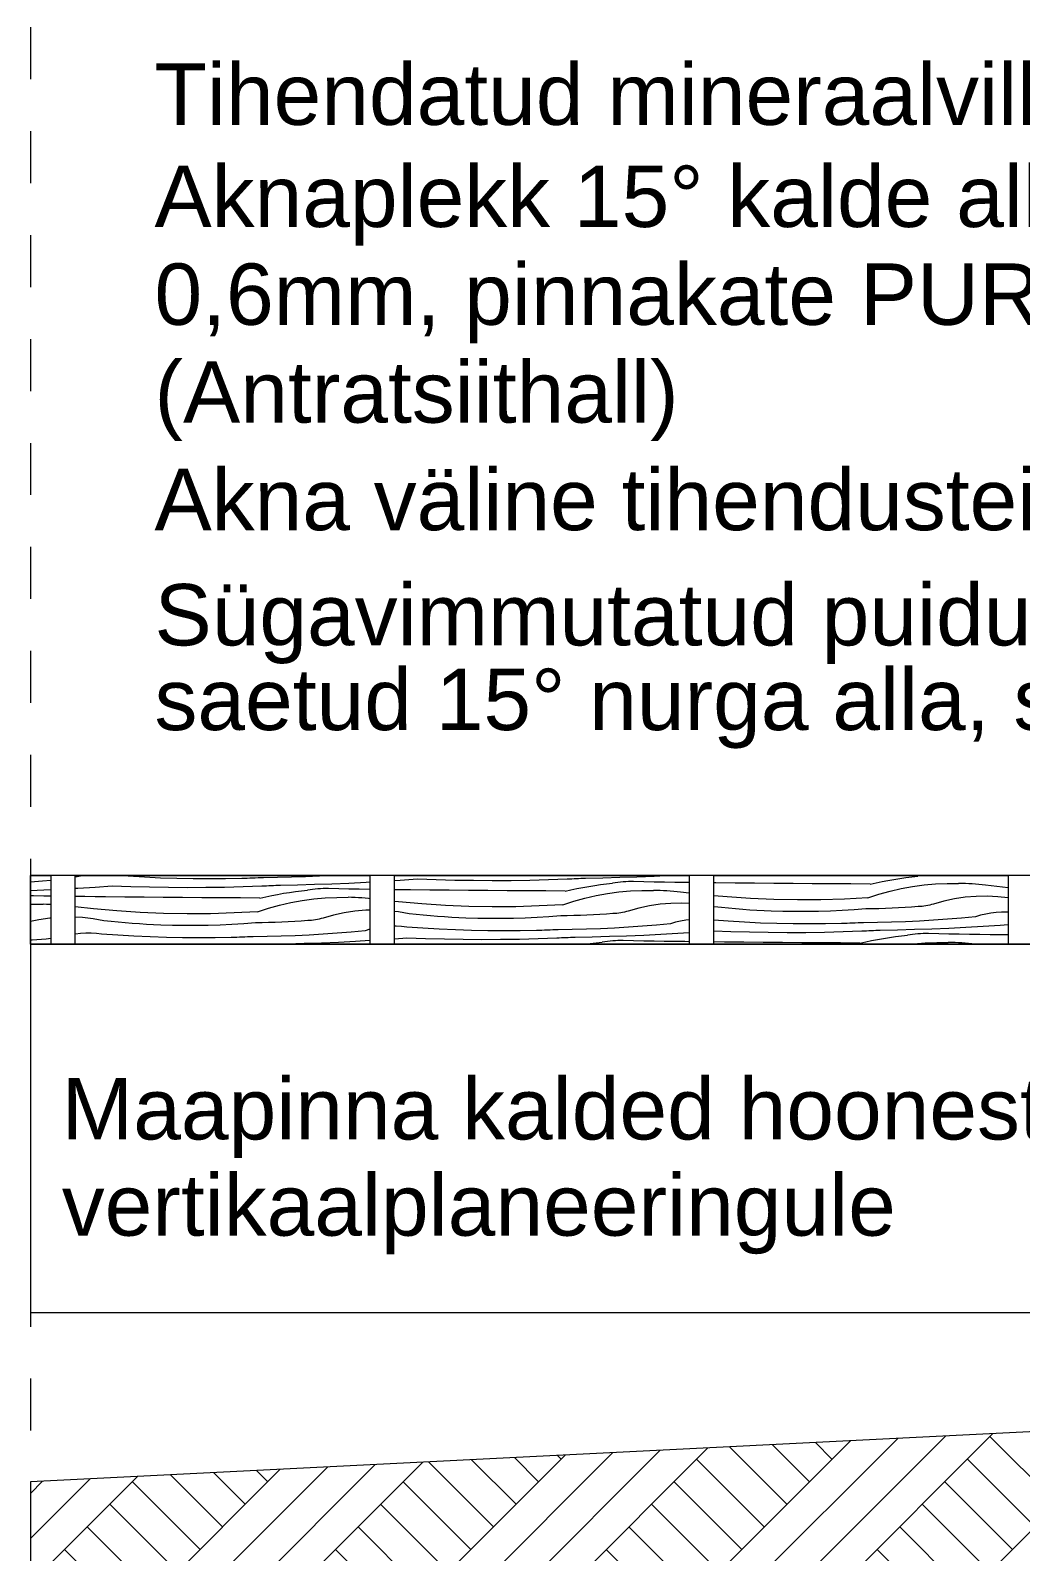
# Model space of a CAD drawing. Header units: millimetres. Extents: x 1016 to 3347, y -920 to 918.
# Drawn here: x 1016 to 1419, y -295 to 324 of the extents above; entities that cross this region are included whole.
import ezdxf

# ---------------------------------------------------------------- set-up
doc = ezdxf.new("R2010")
doc.units = ezdxf.units.MM
doc.header["$MEASUREMENT"] = 0
doc.linetypes.add('Dashed', pattern=[42.333333, 21.166667, -21.166667])
doc.linetypes.add('Wipeout_Contour', pattern=[1000, 0, -1000])
for name, color, linetype, lineweight in [('0_Pen_No__1', 7, 'Continuous', 13), ('Annotation - Label_Pen_No__2', 8, 'Continuous', 15), ('Structural - Bearing_Pen_No__1', 7, 'Continuous', 13)]:
    doc.layers.add(name, color=color, linetype=linetype, lineweight=lineweight)
doc.layers.add('0_Pen_No__102', color=7, linetype='Continuous', lineweight=13, true_color=0xcccccc)
doc.layers.add('Structural - Bearing_Pen_No__102', color=7, linetype='Continuous', lineweight=13, true_color=0xcccccc)
doc.styles.add('GENERATED_STYLE_1', font='')
doc.styles.get('GENERATED_STYLE_1').set_extended_font_data('Arial')
doc.dimstyles.new('GENERATED_STYLE__2', dxfattribs={"dimtxt": 0.18, "dimasz": 18.24, "dimexe": 0.18, "dimexo": 0.0625, "dimgap": 0, "dimtad": 0, "dimtih": 1, "dimtoh": 1, "dimdec": 4, "dimzin": 0, "dimdsep": 46, "dimcen": 0.09, "dimadec": 0, "dimazin": 0, "dimtfac": 1, "dimtdec": 4, "dimtmove": 0, "dimatfit": 3, "dimldrblk": 'ARROWHEAD_3', "dimfxl": 0, "dimtolj": 1, "dimtzin": 0, "dimarcsym": 0})

# ---------------------------------------------------------------- blocks, each defined once
blk = doc.blocks.new('ARROWHEAD_3')
at = {"color": 0, "linetype": 'Continuous', "lineweight": 0}
blk.add_line((0, 0), (-1, 0), dxfattribs=at)
at = {"color": 0, "linetype": 'Continuous', "lineweight": 0, "flags": 128}
blk.add_lwpolyline([(-1, 0.2679), (0, 0), (-1, -0.2679)], dxfattribs=at)
blk = doc.blocks.new('*X8')
at = {"layer": 'Structural - Bearing_Pen_No__102', "color": 254, "linetype": 'Continuous', "lineweight": 13, "true_color": 0xcccccc}
for p, q in [((1294.77, -22.72), (1293.93, -22.71)), ((1302.64, -22.79), (1294.77, -22.72)), ((1310.5, -22.86), (1302.64, -22.79)), ((1318.37, -22.92), (1310.5, -22.86)), ((1326.24, -22.99), (1318.37, -22.92)), ((1334.11, -23.05), (1326.24, -22.99)), ((1341.98, -23.1), (1334.11, -23.05)), ((1349.85, -23.16), (1341.98, -23.1)), ((1357.72, -23.21), (1349.85, -23.16)), ((1357.72, -23.21), (1360.11, -22.66)), ((1360.11, -22.66), (1362.51, -22.16)), ((1362.51, -22.16), (1364.92, -21.7)), ((1364.92, -21.7), (1367.34, -21.27)), ((1367.34, -21.27), (1369.76, -20.89)), ((1369.76, -20.89), (1372.19, -20.54)), ((1370.34, -25.03), (1374.96, -24.2)), ((1372.19, -20.54), (1374.63, -20.24)), ((1374.63, -20.24), (1377.07, -19.97)), ((1374.96, -24.2), (1379.63, -23.56)), ((1378.13, -19.81), (1377.07, -19.97)), ((1379.2, -19.67), (1378.13, -19.81)), ((1379.63, -23.56), (1384.31, -23.14)), ((1384.31, -23.14), (1389.01, -22.92)), ((1389.01, -22.92), (1393.71, -22.91)), ((1395.09, -22.94), (1393.71, -22.91)), ((1396.46, -23), (1395.09, -22.94)), ((1397.83, -23.07), (1396.46, -23)), ((1399.2, -23.16), (1397.83, -23.07)), ((1400.57, -23.27), (1399.2, -23.16)), ((1401.94, -23.39), (1400.57, -23.27)), ((1403.31, -23.54), (1401.94, -23.39)), ((1406.53, -19.73), (1402.35, -19.67)), ((1404.67, -23.7), (1403.31, -23.54)), ((1413.93, -24.73), (1404.67, -23.7)), ((1410.71, -19.79), (1406.53, -19.73)), ((1413.93, -19.82), (1410.71, -19.79)), ((1299.4, -28.45), (1293.93, -27.96)), ((1308.95, -29.06), (1299.4, -28.45)), ((1318.5, -29.45), (1308.95, -29.06)), ((1328.06, -29.62), (1318.5, -29.45)), ((1337.63, -29.56), (1328.06, -29.62)), ((1347.19, -29.28), (1337.63, -29.56)), ((1356.74, -28.77), (1347.19, -29.28)), ((1356.74, -28.77), (1361.21, -27.32)), ((1361.21, -27.32), (1365.75, -26.08)), ((1365.75, -26.08), (1370.34, -25.03)), ((1387.7, -30.12), (1383.43, -31.33)), ((1392.03, -29.19), (1387.7, -30.12)), ((1396.42, -28.55), (1392.03, -29.19)), ((1400.85, -28.19), (1396.42, -28.55)), ((1405.28, -28.12), (1400.85, -28.19)), ((1409.71, -28.34), (1405.28, -28.12)), ((1413.93, -28.83), (1409.71, -28.34)), ((1294.18, -32.49), (1293.93, -32.44)), ((1297.07, -32.79), (1294.18, -32.49)), ((1299.95, -33.07), (1297.07, -32.79)), ((1302.85, -33.32), (1299.95, -33.07)), ((1305.74, -33.55), (1302.85, -33.32)), ((1308.63, -33.75), (1305.74, -33.55)), ((1311.53, -33.93), (1308.63, -33.75)), ((1314.43, -34.08), (1311.53, -33.93)), ((1317.33, -34.2), (1314.43, -34.08)), ((1322.15, -34.34), (1317.33, -34.2)), ((1326.98, -34.42), (1322.15, -34.34)), ((1331.81, -34.42), (1326.98, -34.42)), ((1336.64, -34.35), (1331.81, -34.42)), ((1341.47, -34.2), (1336.64, -34.35)), ((1346.29, -33.99), (1341.47, -34.2)), ((1351.12, -33.7), (1346.29, -33.99)), ((1355.93, -33.33), (1351.12, -33.7)), ((1358.59, -33.28), (1355.93, -33.33)), ((1361.26, -33.21), (1358.59, -33.28)), ((1363.92, -33.12), (1361.26, -33.21)), ((1366.58, -33.01), (1363.92, -33.12)), ((1369.24, -32.88), (1366.58, -33.01)), ((1371.9, -32.73), (1369.24, -32.88)), ((1374.56, -32.56), (1371.9, -32.73)), ((1377.22, -32.38), (1374.56, -32.56)), ((1378.01, -32.34), (1377.22, -32.38)), ((1378.8, -32.28), (1378.01, -32.34)), ((1379.58, -32.19), (1378.8, -32.28)), ((1380.36, -32.07), (1379.58, -32.19)), ((1381.14, -31.93), (1380.36, -32.07)), ((1381.91, -31.75), (1381.14, -31.93)), ((1382.67, -31.55), (1381.91, -31.75)), ((1383.43, -31.33), (1382.67, -31.55)), ((1394.9, -37.04), (1389.2, -37.52)), ((1400.59, -36.5), (1394.9, -37.04)), ((1402.65, -35.89), (1400.59, -36.5)), ((1404.73, -35.4), (1402.65, -35.89)), ((1406.85, -35.03), (1404.73, -35.4)), ((1408.98, -34.78), (1406.85, -35.03)), ((1411.12, -34.65), (1408.98, -34.78)), ((1413.26, -34.65), (1411.12, -34.65)), ((1413.93, -34.68), (1413.26, -34.65)), ((1299.83, -38.33), (1293.93, -37.89)), ((1300.93, -42.63), (1293.93, -42.37)), ((1306.42, -38.74), (1299.83, -38.33)), ((1308.56, -42.84), (1300.93, -42.63)), ((1313.03, -39.05), (1306.42, -38.74)), ((1316.19, -42.97), (1308.56, -42.84)), ((1319.63, -39.27), (1313.03, -39.05)), ((1323.82, -43.01), (1316.19, -42.97)), ((1326.24, -39.41), (1319.63, -39.27)), ((1331.45, -42.98), (1323.82, -43.01)), ((1332.85, -39.45), (1326.24, -39.41)), ((1339.08, -42.86), (1331.45, -42.98)), ((1339.46, -39.4), (1332.85, -39.45)), ((1346.71, -42.67), (1339.08, -42.86)), ((1346.06, -39.27), (1339.46, -39.4)), ((1347.17, -39.23), (1346.06, -39.27)), ((1354.33, -42.39), (1346.71, -42.67)), ((1348.28, -39.2), (1347.17, -39.23)), ((1349.39, -39.16), (1348.28, -39.2)), ((1350.5, -39.12), (1349.39, -39.16)), ((1351.61, -39.08), (1350.5, -39.12)), ((1352.72, -39.04), (1351.61, -39.08)), ((1353.83, -38.99), (1352.72, -39.04)), ((1354.94, -38.94), (1353.83, -38.99)), ((1355.27, -42.35), (1354.33, -42.39)), ((1360.66, -38.87), (1354.94, -38.94)), ((1356.2, -42.31), (1355.27, -42.35)), ((1357.14, -42.27), (1356.2, -42.31)), ((1358.07, -42.23), (1357.14, -42.27)), ((1359.01, -42.18), (1358.07, -42.23)), ((1359.94, -42.14), (1359.01, -42.18)), ((1360.88, -42.09), (1359.94, -42.14)), ((1366.37, -38.74), (1360.66, -38.87)), ((1361.81, -42.04), (1360.88, -42.09)), ((1368.79, -41.93), (1361.81, -42.04)), ((1372.09, -38.53), (1366.37, -38.74)), ((1375.77, -41.75), (1368.79, -41.93)), ((1377.79, -38.26), (1372.09, -38.53)), ((1382.75, -41.52), (1375.77, -41.75)), ((1383.5, -37.92), (1377.79, -38.26)), ((1380.33, -43.36), (1379.25, -43.37)), ((1381.41, -43.37), (1380.33, -43.36)), ((1389.73, -41.23), (1382.75, -41.52)), ((1389.2, -37.52), (1383.5, -37.92)), ((1396.7, -40.88), (1389.73, -41.23)), ((1403.67, -40.48), (1396.7, -40.88)), ((1410.64, -40.02), (1403.67, -40.48)), ((1413.93, -39.77), (1410.64, -40.02)), ((1298.4, -46.8), (1293.93, -46.76)), ((1306.27, -46.87), (1298.4, -46.8)), ((1314.14, -46.94), (1306.27, -46.87)), ((1322.01, -47), (1314.14, -46.94)), ((1329.88, -47.06), (1322.01, -47)), ((1337.74, -47.12), (1329.88, -47.06)), ((1345.61, -47.17), (1337.74, -47.12)), ((1353.48, -47.22), (1345.61, -47.17)), ((1353.48, -47.22), (1355.88, -46.68)), ((1355.88, -46.68), (1358.28, -46.18)), ((1358.28, -46.18), (1360.69, -45.71)), ((1360.69, -45.71), (1363.1, -45.29)), ((1363.1, -45.29), (1365.53, -44.9)), ((1365.53, -44.9), (1367.96, -44.56)), ((1367.96, -44.56), (1370.39, -44.25)), ((1370.39, -44.25), (1372.83, -43.99)), ((1373.9, -43.82), (1372.83, -43.99)), ((1374.96, -43.68), (1373.9, -43.82)), ((1374.72, -47.67), (1375.39, -47.58)), ((1376.03, -43.57), (1374.96, -43.68)), ((1375.39, -47.58), (1380.08, -47.15)), ((1377.11, -43.48), (1376.03, -43.57)), ((1378.18, -43.41), (1377.11, -43.48)), ((1379.25, -43.37), (1378.18, -43.41)), ((1380.08, -47.15), (1384.77, -46.93)), ((1385.58, -43.46), (1381.41, -43.37)), ((1384.77, -46.93), (1389.48, -46.92)), ((1389.76, -43.54), (1385.58, -43.46)), ((1390.85, -46.96), (1389.48, -46.92)), ((1393.94, -43.62), (1389.76, -43.54)), ((1392.23, -47.01), (1390.85, -46.96)), ((1393.6, -47.08), (1392.23, -47.01)), ((1394.97, -47.17), (1393.6, -47.08)), ((1398.12, -43.68), (1393.94, -43.62)), ((1396.34, -47.28), (1394.97, -47.17)), ((1397.71, -47.41), (1396.34, -47.28)), ((1399.07, -47.55), (1397.71, -47.41)), ((1402.3, -43.75), (1398.12, -43.68)), ((1400.08, -47.67), (1399.07, -47.55)), ((1406.48, -43.8), (1402.3, -43.75)), ((1410.66, -43.85), (1406.48, -43.8)), ((1413.93, -43.88), (1410.66, -43.85))]:
    blk.add_line(p, q, dxfattribs=at)
blk = doc.blocks.new('*X9')
at = {"layer": 'Structural - Bearing_Pen_No__102', "color": 254, "linetype": 'Continuous', "lineweight": 13, "true_color": 0xcccccc}
for p, q in [((1033.97, -20.41), (1033.93, -20.42)), ((1036.06, -19.92), (1033.97, -20.41)), ((1041.97, -24.53), (1035, -24.99)), ((1037.48, -19.67), (1036.06, -19.92)), ((1048.93, -24.01), (1041.97, -24.53)), ((1056.56, -24.3), (1048.93, -24.01)), ((1055.46, -20.01), (1050.92, -19.67)), ((1062.05, -20.41), (1055.46, -20.01)), ((1064.19, -24.51), (1056.56, -24.3)), ((1068.66, -20.72), (1062.05, -20.41)), ((1071.82, -24.64), (1064.19, -24.51)), ((1075.26, -20.95), (1068.66, -20.72)), ((1079.45, -24.68), (1071.82, -24.64)), ((1081.87, -21.08), (1075.26, -20.95)), ((1087.08, -24.65), (1079.45, -24.68)), ((1088.48, -21.12), (1081.87, -21.08)), ((1094.71, -24.53), (1087.08, -24.65)), ((1095.09, -21.07), (1088.48, -21.12)), ((1102.34, -24.34), (1094.71, -24.53)), ((1101.7, -20.94), (1095.09, -21.07)), ((1102.81, -20.91), (1101.7, -20.94)), ((1109.96, -24.06), (1102.34, -24.34)), ((1103.92, -20.87), (1102.81, -20.91)), ((1105.02, -20.83), (1103.92, -20.87)), ((1106.13, -20.79), (1105.02, -20.83)), ((1107.24, -20.75), (1106.13, -20.79)), ((1108.35, -20.71), (1107.24, -20.75)), ((1109.46, -20.66), (1108.35, -20.71)), ((1110.57, -20.61), (1109.46, -20.66)), ((1110.9, -24.02), (1109.96, -24.06)), ((1116.29, -20.54), (1110.57, -20.61)), ((1111.83, -23.98), (1110.9, -24.02)), ((1112.77, -23.94), (1111.83, -23.98)), ((1113.7, -23.9), (1112.77, -23.94)), ((1114.64, -23.85), (1113.7, -23.9)), ((1115.57, -23.81), (1114.64, -23.85)), ((1116.51, -23.76), (1115.57, -23.81)), ((1122, -20.41), (1116.29, -20.54)), ((1117.44, -23.71), (1116.51, -23.76)), ((1124.42, -23.6), (1117.44, -23.71)), ((1127.72, -20.2), (1122, -20.41)), ((1131.4, -23.42), (1124.42, -23.6)), ((1133.42, -19.93), (1127.72, -20.2)), ((1138.38, -23.19), (1131.4, -23.42)), ((1137.89, -19.67), (1133.42, -19.93)), ((1145.36, -22.9), (1138.38, -23.19)), ((1152.33, -22.56), (1145.36, -22.9)), ((1153.93, -22.46), (1152.33, -22.56)), ((1035, -24.99), (1033.93, -25.06)), ((1037.8, -28.31), (1033.93, -28.26)), ((1041.98, -28.36), (1037.8, -28.31)), ((1046.16, -28.4), (1041.98, -28.36)), ((1054.03, -28.48), (1046.16, -28.4)), ((1061.9, -28.54), (1054.03, -28.48)), ((1069.77, -28.61), (1061.9, -28.54)), ((1077.64, -28.67), (1069.77, -28.61)), ((1085.51, -28.73), (1077.64, -28.67)), ((1093.38, -28.79), (1085.51, -28.73)), ((1101.24, -28.84), (1093.38, -28.79)), ((1109.11, -28.89), (1101.24, -28.84)), ((1109.11, -28.89), (1111.51, -28.35)), ((1111.51, -28.35), (1113.91, -27.85)), ((1113.91, -27.85), (1116.32, -27.38)), ((1116.32, -27.38), (1118.74, -26.96)), ((1117.15, -31.76), (1121.73, -30.72)), ((1118.74, -26.96), (1121.16, -26.57)), ((1121.16, -26.57), (1123.59, -26.23)), ((1121.73, -30.72), (1126.36, -29.88)), ((1123.59, -26.23), (1126.02, -25.92)), ((1126.02, -25.92), (1128.46, -25.66)), ((1126.36, -29.88), (1131.02, -29.25)), ((1129.53, -25.49), (1128.46, -25.66)), ((1130.59, -25.35), (1129.53, -25.49)), ((1131.66, -25.24), (1130.59, -25.35)), ((1131.02, -29.25), (1135.71, -28.82)), ((1132.74, -25.15), (1131.66, -25.24)), ((1133.81, -25.08), (1132.74, -25.15)), ((1134.88, -25.04), (1133.81, -25.08)), ((1135.96, -25.03), (1134.88, -25.04)), ((1135.71, -28.82), (1140.4, -28.6)), ((1137.04, -25.04), (1135.96, -25.03)), ((1141.21, -25.13), (1137.04, -25.04)), ((1140.4, -28.6), (1145.11, -28.59)), ((1145.39, -25.21), (1141.21, -25.13)), ((1146.48, -28.63), (1145.11, -28.59)), ((1149.57, -25.29), (1145.39, -25.21)), ((1147.86, -28.68), (1146.48, -28.63)), ((1149.23, -28.75), (1147.86, -28.68)), ((1150.6, -28.84), (1149.23, -28.75)), ((1153.75, -25.36), (1149.57, -25.29)), ((1151.97, -28.95), (1150.6, -28.84)), ((1153.34, -29.08), (1151.97, -28.95)), ((1153.93, -29.14), (1153.34, -29.08)), ((1153.93, -25.36), (1153.75, -25.36)), ((1041.27, -33.29), (1033.93, -32.47)), ((1036.8, -36.87), (1033.93, -36.73)), ((1041.21, -37.38), (1036.8, -36.87)), ((1050.8, -34.13), (1041.27, -33.29)), ((1060.34, -34.75), (1050.8, -34.13)), ((1069.9, -35.14), (1060.34, -34.75)), ((1079.46, -35.31), (1069.9, -35.14)), ((1089.02, -35.25), (1079.46, -35.31)), ((1098.58, -34.96), (1089.02, -35.25)), ((1108.13, -34.45), (1098.58, -34.96)), ((1108.13, -34.45), (1112.61, -33.01)), ((1112.61, -33.01), (1117.15, -31.76)), ((1134.82, -37.01), (1134.07, -37.24)), ((1139.09, -35.81), (1134.82, -37.01)), ((1143.43, -34.88), (1139.09, -35.81)), ((1147.82, -34.23), (1143.43, -34.88)), ((1152.24, -33.88), (1147.82, -34.23)), ((1153.93, -33.85), (1152.24, -33.88)), ((1036.07, -43.31), (1033.94, -43.56)), ((1038.21, -43.18), (1036.07, -43.31)), ((1040.36, -43.17), (1038.21, -43.18)), ((1042.5, -43.29), (1040.36, -43.17)), ((1045.58, -38.17), (1041.21, -37.38)), ((1044.63, -43.53), (1042.5, -43.29)), ((1048.46, -38.48), (1045.58, -38.17)), ((1051.35, -38.76), (1048.46, -38.48)), ((1054.24, -39.01), (1051.35, -38.76)), ((1057.13, -39.24), (1054.24, -39.01)), ((1060.03, -39.44), (1057.13, -39.24)), ((1062.93, -39.61), (1060.03, -39.44)), ((1065.82, -39.76), (1062.93, -39.61)), ((1068.72, -39.88), (1065.82, -39.76)), ((1073.55, -40.03), (1068.72, -39.88)), ((1078.38, -40.1), (1073.55, -40.03)), ((1083.21, -40.1), (1078.38, -40.1)), ((1088.04, -40.03), (1083.21, -40.1)), ((1092.87, -39.89), (1088.04, -40.03)), ((1097.69, -39.67), (1092.87, -39.89)), ((1102.51, -39.38), (1097.69, -39.67)), ((1107.33, -39.02), (1102.51, -39.38)), ((1109.99, -38.96), (1107.33, -39.02)), ((1112.65, -38.89), (1109.99, -38.96)), ((1115.32, -38.8), (1112.65, -38.89)), ((1117.98, -38.69), (1115.32, -38.8)), ((1120.64, -38.56), (1117.98, -38.69)), ((1123.3, -38.42), (1120.64, -38.56)), ((1125.96, -38.25), (1123.3, -38.42)), ((1128.62, -38.06), (1125.96, -38.25)), ((1129.4, -38.03), (1128.62, -38.06)), ((1130.19, -37.97), (1129.4, -38.03)), ((1130.98, -37.88), (1130.19, -37.97)), ((1131.76, -37.76), (1130.98, -37.88)), ((1132.53, -37.61), (1131.76, -37.76)), ((1133.3, -37.44), (1132.53, -37.61)), ((1134.07, -37.24), (1133.3, -37.44)), ((1140.6, -43.2), (1134.9, -43.61)), ((1146.29, -42.73), (1140.6, -43.2)), ((1151.98, -42.18), (1146.29, -42.73)), ((1153.93, -41.61), (1151.98, -42.18)), ((1051.22, -44.02), (1044.63, -43.53)), ((1057.82, -44.42), (1051.22, -44.02)), ((1064.42, -44.74), (1057.82, -44.42)), ((1071.03, -44.96), (1064.42, -44.74)), ((1077.63, -45.09), (1071.03, -44.96)), ((1084.24, -45.13), (1077.63, -45.09)), ((1090.85, -45.09), (1084.24, -45.13)), ((1097.46, -44.95), (1090.85, -45.09)), ((1098.57, -44.92), (1097.46, -44.95)), ((1099.68, -44.88), (1098.57, -44.92)), ((1100.79, -44.85), (1099.68, -44.88)), ((1101.9, -44.81), (1100.79, -44.85)), ((1103.01, -44.77), (1101.9, -44.81)), ((1104.12, -44.72), (1103.01, -44.77)), ((1105.23, -44.67), (1104.12, -44.72)), ((1106.34, -44.63), (1105.23, -44.67)), ((1112.05, -44.56), (1106.34, -44.63)), ((1117.77, -44.42), (1112.05, -44.56)), ((1120.19, -47.61), (1116.83, -47.67)), ((1123.48, -44.22), (1117.77, -44.42)), ((1127.17, -47.44), (1120.19, -47.61)), ((1129.19, -43.95), (1123.48, -44.22)), ((1134.15, -47.2), (1127.17, -47.44)), ((1134.9, -43.61), (1129.19, -43.95)), ((1141.12, -46.92), (1134.15, -47.2)), ((1148.1, -46.57), (1141.12, -46.92)), ((1153.93, -46.23), (1148.1, -46.57))]:
    blk.add_line(p, q, dxfattribs=at)
blk = doc.blocks.new('*X10')
at = {"layer": 'Structural - Bearing_Pen_No__102', "color": 254, "linetype": 'Continuous', "lineweight": 13, "true_color": 0xcccccc}
for p, q in [((1166.27, -21.69), (1163.93, -21.84)), ((1173.23, -21.17), (1166.27, -21.69)), ((1180.86, -21.46), (1173.23, -21.17)), ((1188.49, -21.67), (1180.86, -21.46)), ((1196.12, -21.79), (1188.49, -21.67)), ((1203.75, -21.84), (1196.12, -21.79)), ((1211.38, -21.81), (1203.75, -21.84)), ((1219.01, -21.69), (1211.38, -21.81)), ((1226.64, -21.5), (1219.01, -21.69)), ((1234.27, -21.22), (1226.64, -21.5)), ((1235.2, -21.18), (1234.27, -21.22)), ((1236.14, -21.14), (1235.2, -21.18)), ((1237.07, -21.1), (1236.14, -21.14)), ((1238.01, -21.06), (1237.07, -21.1)), ((1238.94, -21.01), (1238.01, -21.06)), ((1238.21, -25), (1240.62, -24.54)), ((1239.87, -20.97), (1238.94, -21.01)), ((1240.81, -20.92), (1239.87, -20.97)), ((1240.62, -24.54), (1243.04, -24.12)), ((1241.74, -20.87), (1240.81, -20.92)), ((1248.73, -20.75), (1241.74, -20.87)), ((1243.04, -24.12), (1245.46, -23.73)), ((1245.46, -23.73), (1247.89, -23.39)), ((1247.89, -23.39), (1250.33, -23.08)), ((1255.71, -20.58), (1248.73, -20.75)), ((1250.33, -23.08), (1252.76, -22.81)), ((1253.83, -22.65), (1252.76, -22.81)), ((1254.9, -22.51), (1253.83, -22.65)), ((1255.97, -22.4), (1254.9, -22.51)), ((1262.68, -20.35), (1255.71, -20.58)), ((1257.04, -22.31), (1255.97, -22.4)), ((1258.11, -22.24), (1257.04, -22.31)), ((1259.19, -22.2), (1258.11, -22.24)), ((1260.26, -22.19), (1259.19, -22.2)), ((1261.34, -22.2), (1260.26, -22.19)), ((1265.52, -22.29), (1261.34, -22.2)), ((1269.66, -20.06), (1262.68, -20.35)), ((1269.7, -22.37), (1265.52, -22.29)), ((1276.63, -19.71), (1269.66, -20.06)), ((1273.87, -22.44), (1269.7, -22.37)), ((1278.05, -22.51), (1273.87, -22.44)), ((1277.43, -19.67), (1276.63, -19.71)), ((1282.23, -22.57), (1278.05, -22.51)), ((1283.93, -22.6), (1282.23, -22.57)), ((1166.29, -25.52), (1163.93, -25.49)), ((1165.57, -30.45), (1163.93, -30.26)), ((1175.1, -31.29), (1165.57, -30.45)), ((1170.46, -25.56), (1166.29, -25.52)), ((1178.33, -25.63), (1170.46, -25.56)), ((1186.2, -25.7), (1178.33, -25.63)), ((1194.07, -25.77), (1186.2, -25.7)), ((1201.94, -25.83), (1194.07, -25.77)), ((1209.81, -25.89), (1201.94, -25.83)), ((1217.68, -25.94), (1209.81, -25.89)), ((1225.55, -26), (1217.68, -25.94)), ((1233.41, -26.05), (1225.55, -26)), ((1232.43, -31.61), (1236.91, -30.17)), ((1233.41, -26.05), (1235.81, -25.51)), ((1235.81, -25.51), (1238.21, -25)), ((1236.91, -30.17), (1241.45, -28.92)), ((1241.45, -28.92), (1246.03, -27.88)), ((1246.03, -27.88), (1250.66, -27.04)), ((1250.66, -27.04), (1255.32, -26.4)), ((1255.32, -26.4), (1260.01, -25.98)), ((1260.01, -25.98), (1264.71, -25.76)), ((1264.71, -25.76), (1269.41, -25.75)), ((1270.78, -25.79), (1269.41, -25.75)), ((1272.16, -25.84), (1270.78, -25.79)), ((1273.53, -25.91), (1272.16, -25.84)), ((1274.9, -26), (1273.53, -25.91)), ((1276.27, -26.11), (1274.9, -26)), ((1277.64, -26.23), (1276.27, -26.11)), ((1280.98, -30.97), (1276.54, -31.04)), ((1279.01, -26.38), (1277.64, -26.23)), ((1280.37, -26.54), (1279.01, -26.38)), ((1283.93, -26.94), (1280.37, -26.54)), ((1283.93, -31.11), (1280.98, -30.97)), ((1165.51, -34.54), (1163.93, -34.35)), ((1169.88, -35.33), (1165.51, -34.54)), ((1172.76, -35.63), (1169.88, -35.33)), ((1175.65, -35.91), (1172.76, -35.63)), ((1184.64, -31.91), (1175.1, -31.29)), ((1178.54, -36.17), (1175.65, -35.91)), ((1181.44, -36.39), (1178.54, -36.17)), ((1184.33, -36.6), (1181.44, -36.39)), ((1187.23, -36.77), (1184.33, -36.6)), ((1194.2, -32.3), (1184.64, -31.91)), ((1190.13, -36.92), (1187.23, -36.77)), ((1193.02, -37.04), (1190.13, -36.92)), ((1197.85, -37.19), (1193.02, -37.04)), ((1203.76, -32.46), (1194.2, -32.3)), ((1213.32, -32.4), (1203.76, -32.46)), ((1217.17, -37.04), (1212.34, -37.19)), ((1222.88, -32.12), (1213.32, -32.4)), ((1221.99, -36.83), (1217.17, -37.04)), ((1226.81, -36.54), (1221.99, -36.83)), ((1232.43, -31.61), (1222.88, -32.12)), ((1231.63, -36.18), (1226.81, -36.54)), ((1234.29, -36.12), (1231.63, -36.18)), ((1236.96, -36.05), (1234.29, -36.12)), ((1239.62, -35.96), (1236.96, -36.05)), ((1242.28, -35.85), (1239.62, -35.96)), ((1244.94, -35.72), (1242.28, -35.85)), ((1247.6, -35.57), (1244.94, -35.72)), ((1250.26, -35.41), (1247.6, -35.57)), ((1252.92, -35.22), (1250.26, -35.41)), ((1253.71, -35.19), (1252.92, -35.22)), ((1254.49, -35.12), (1253.71, -35.19)), ((1255.28, -35.03), (1254.49, -35.12)), ((1256.06, -34.91), (1255.28, -35.03)), ((1256.83, -34.77), (1256.06, -34.91)), ((1257.61, -34.6), (1256.83, -34.77)), ((1258.37, -34.4), (1257.61, -34.6)), ((1259.13, -34.17), (1258.37, -34.4)), ((1263.39, -32.96), (1259.13, -34.17)), ((1267.73, -32.04), (1263.39, -32.96)), ((1272.12, -31.39), (1267.73, -32.04)), ((1276.54, -31.04), (1272.12, -31.39)), ((1164.66, -40.33), (1163.93, -40.33)), ((1166.8, -40.45), (1164.66, -40.33)), ((1168.93, -40.68), (1166.8, -40.45)), ((1175.52, -41.18), (1168.93, -40.68)), ((1182.12, -41.58), (1175.52, -41.18)), ((1188.72, -41.89), (1182.12, -41.58)), ((1195.33, -42.12), (1188.72, -41.89)), ((1201.94, -42.25), (1195.33, -42.12)), ((1202.68, -37.26), (1197.85, -37.19)), ((1208.55, -42.29), (1201.94, -42.25)), ((1207.51, -37.26), (1202.68, -37.26)), ((1212.34, -37.19), (1207.51, -37.26)), ((1215.16, -42.25), (1208.55, -42.29)), ((1221.76, -42.11), (1215.16, -42.25)), ((1222.87, -42.08), (1221.76, -42.11)), ((1223.98, -42.04), (1222.87, -42.08)), ((1225.09, -42.01), (1223.98, -42.04)), ((1226.2, -41.97), (1225.09, -42.01)), ((1227.31, -41.92), (1226.2, -41.97)), ((1228.42, -41.88), (1227.31, -41.92)), ((1229.53, -41.83), (1228.42, -41.88)), ((1230.64, -41.78), (1229.53, -41.83)), ((1236.36, -41.71), (1230.64, -41.78)), ((1242.07, -41.58), (1236.36, -41.71)), ((1247.78, -41.37), (1242.07, -41.58)), ((1253.49, -41.1), (1247.78, -41.37)), ((1259.2, -40.76), (1253.49, -41.1)), ((1264.9, -40.36), (1259.2, -40.76)), ((1270.6, -39.88), (1264.9, -40.36)), ((1276.29, -39.34), (1270.6, -39.88)), ((1279.37, -43.32), (1272.4, -43.73)), ((1278.34, -38.73), (1276.29, -39.34)), ((1280.43, -38.25), (1278.34, -38.73)), ((1283.93, -43.02), (1279.37, -43.32)), ((1282.55, -37.87), (1280.43, -38.25)), ((1283.93, -37.71), (1282.55, -37.87)), ((1169, -45.18), (1163.93, -45.56)), ((1176.62, -45.47), (1169, -45.18)), ((1184.25, -45.68), (1176.62, -45.47)), ((1191.88, -45.81), (1184.25, -45.68)), ((1199.51, -45.85), (1191.88, -45.81)), ((1207.15, -45.82), (1199.51, -45.85)), ((1214.78, -45.71), (1207.15, -45.82)), ((1222.41, -45.51), (1214.78, -45.71)), ((1230.03, -45.23), (1222.41, -45.51)), ((1230.97, -45.19), (1230.03, -45.23)), ((1231.9, -45.15), (1230.97, -45.19)), ((1232.84, -45.11), (1231.9, -45.15)), ((1233.77, -45.07), (1232.84, -45.11)), ((1234.71, -45.03), (1233.77, -45.07)), ((1235.64, -44.98), (1234.71, -45.03)), ((1236.58, -44.93), (1235.64, -44.98)), ((1237.51, -44.89), (1236.58, -44.93)), ((1244.49, -44.77), (1237.51, -44.89)), ((1241.77, -47.67), (1243.66, -47.4)), ((1243.66, -47.4), (1246.09, -47.09)), ((1251.47, -44.59), (1244.49, -44.77)), ((1246.09, -47.09), (1248.53, -46.83)), ((1249.59, -46.66), (1248.53, -46.83)), ((1250.66, -46.52), (1249.59, -46.66)), ((1251.73, -46.41), (1250.66, -46.52)), ((1258.45, -44.36), (1251.47, -44.59)), ((1252.8, -46.32), (1251.73, -46.41)), ((1253.88, -46.25), (1252.8, -46.32)), ((1254.95, -46.22), (1253.88, -46.25)), ((1256.03, -46.2), (1254.95, -46.22)), ((1257.1, -46.21), (1256.03, -46.2)), ((1261.28, -46.3), (1257.1, -46.21)), ((1265.43, -44.07), (1258.45, -44.36)), ((1265.46, -46.38), (1261.28, -46.3)), ((1272.4, -43.73), (1265.43, -44.07)), ((1269.64, -46.46), (1265.46, -46.38)), ((1273.82, -46.53), (1269.64, -46.46)), ((1278, -46.59), (1273.82, -46.53)), ((1282.17, -46.64), (1278, -46.59)), ((1283.93, -46.66), (1282.17, -46.64))]:
    blk.add_line(p, q, dxfattribs=at)
blk = doc.blocks.new('*X11')
at = {"layer": 'Structural - Bearing_Pen_No__102', "color": 254, "linetype": 'Continuous', "lineweight": 13, "true_color": 0xcccccc}
for p, q in [((1020.53, -22.03), (1015.64, -22.38)), ((1023.93, -21.75), (1020.53, -22.03)), ((1021.06, -25.74), (1015.64, -25.97)), ((1016.91, -27.97), (1015.64, -27.95)), ((1021.09, -28.05), (1016.91, -27.97)), ((1023.93, -25.6), (1021.06, -25.74)), ((1023.93, -28.11), (1021.09, -28.05)), ((1015.64, -31.47), (1016.1, -31.44)), ((1016.1, -31.44), (1020.81, -31.43)), ((1023.52, -37.08), (1019.13, -37.72)), ((1022.18, -31.47), (1020.81, -31.43)), ((1023.55, -31.53), (1022.18, -31.47)), ((1023.93, -37.04), (1023.52, -37.08)), ((1023.93, -31.55), (1023.55, -31.53)), ((1019.13, -37.72), (1015.64, -38.47)), ((1016.3, -46.04), (1015.64, -46.09)), ((1021.99, -45.57), (1016.3, -46.04)), ((1023.93, -45.38), (1021.99, -45.57))]:
    blk.add_line(p, q, dxfattribs=at)

msp = doc.modelspace()

# ---------------------------------------------------------------- linework, layer by layer
at = {"layer": 'Structural - Bearing_Pen_No__1', "color": 7, "linetype": 'Continuous', "lineweight": 13, "flags": 128}
for points in [[(1933.93, -19.67), (1015.64, -19.67), (1015.64, -47.67), (1933.93, -47.67)], [(1023.93, -19.67), (1023.93, -47.67), (1015.64, -47.67), (1015.64, -19.67)], [(1153.93, -19.67), (1153.93, -47.67), (1033.93, -47.67), (1033.93, -19.67)], [(1283.93, -19.67), (1283.93, -47.67), (1163.93, -47.67), (1163.93, -19.67)], [(1413.93, -19.67), (1413.93, -47.67), (1293.93, -47.67), (1293.93, -19.67)], [(1933.93, -47.67), (1015.64, -47.67), (1015.64, -197.67), (1933.93, -197.67)]]:
    msp.add_lwpolyline(points, close=True, dxfattribs=at)

# ---------------------------------------------------------------- block references
at = {"layer": 'Structural - Bearing_Pen_No__102', "color": 254, "linetype": 'Continuous', "lineweight": 13, "true_color": 0xcccccc}
for name in ['*X11', '*X9', '*X10', '*X8']:
    msp.add_blockref(name, (0, 0), dxfattribs=at)

# ---------------------------------------------------------------- texts
at = {"layer": 'Annotation - Label_Pen_No__2', "color": 8, "linetype": 'Continuous', "lineweight": 15, "insert": (1066.18, 278.41), "char_height": 25, "attachment_point": 7, "style": 'GENERATED_STYLE_1'}
msp.add_mtext('\\A1;{\\pql;\\fArial|b0|i0|c0|p34;Tihendatud mineraalvillaga}', dxfattribs=at)
at = {"layer": 'Annotation - Label_Pen_No__2', "color": 8, "linetype": 'Continuous', "lineweight": 15, "char_height": 25, "attachment_point": 7, "style": 'GENERATED_STYLE_1'}
for s, insert, width, line_spacing_factor in [('\\A1;{\\pql;\\fArial|b0|i0|c0|p34;Aknaplekk 15° kalde all, kuumtsingitud teras, 0,6mm, pinnakate PURAL, toon RAL 7016 (Antratsiithall)}', (1066.18, 157.16), 760.9753, 0.956004), ('\\A1;{\\pql;\\fArial|b0|i0|c0|p34;Sügavimmutatud puidust 50x50mm toeklotsid saetud 15° nurga alla, samm 600mm}', (1066.18, 31.97), 724.7585, 0.827205), ('\\A1;{\\pql;\\fArial|b0|i0|c0|p34;Maapinna kalded hoonest eemale vastavalt vertikaalplaneeringule}', (1028.41, -173.91), 724.7585, 0.940037)]:
    msp.add_mtext(s, dxfattribs=dict(at, insert=insert, width=width, line_spacing_factor=line_spacing_factor))
at = {"layer": 'Annotation - Label_Pen_No__2', "color": 8, "linetype": 'Continuous', "lineweight": 15, "insert": (1066.18, 113.37), "char_height": 25, "attachment_point": 7, "rotation": 0.00003, "style": 'GENERATED_STYLE_1'}
msp.add_mtext('\\A1;{\\pql;\\fArial|b0|i0|c0|p34;Akna väline tihendusteip}', dxfattribs=at)

# ---------------------------------------------------------------- leaders
at = {"layer": 'Annotation - Label_Pen_No__2', "color": 8, "linetype": 'Continuous', "lineweight": 15, "annotation_type": 0, "has_hookline": 1, "hookline_direction": 1}
for points, text_width in [([(2065.98, -49.67), (1759.64, 278.41), (1480.85, 278.41)], 414.68), ([(2031.57, -49.67), (1845.39, 157.16), (1827.15, 157.16)], 689.67), ([(1979.46, -77.43), (1866.28, 31.97), (1790.93, 31.97)], 699.9)]:
    msp.add_leader(points, dimstyle='GENERATED_STYLE__2', dxfattribs=dict(at, text_width=text_width))

# ---------------------------------------------------------------- wipeouts: each hides what was drawn before it
at = {"color": 254, "linetype": 'Wipeout_Contour', "lineweight": 0, "ltscale": 6209.090918}
msp.add_wipeout([(1015.64, -576.58), (1954.07, -529.66), (1954.07, -219.66), (1015.64, -266.58)], dxfattribs=at)

# ---------------------------------------------------------------- next in the draw order: hatches: boundary and pattern name
at = {"layer": '0_Pen_No__102', "linetype": 'Continuous', "lineweight": 13, "true_color": 0xcccccc}
h = msp.add_hatch(dxfattribs=at)
h.set_pattern_fill('Earth_0001', color=254, style=0, pattern_type=2)
h.set_pattern_definition([(45, (0, 0), (-27.5772, 27.5772), []), (45, (-9.19, 9.19), (-55.1543, 55.1543), []), (45, (-18.385, 18.385), (-55.1543, 55.1543), []), (135, (-27.577, 27.577), (9.19239, 9.19239), [39, -39])])
h.paths.add_polyline_path([(1015.64, -576.58), (1954.07, -529.66), (1954.07, -219.66), (1015.64, -266.58)])

# ---------------------------------------------------------------- next in the draw order: linework, layer by layer
at = {"layer": '0_Pen_No__1', "color": 7, "linetype": 'Dashed', "lineweight": 13}
msp.add_lwpolyline([(3347.39, 918.41), (1015.64, 918.41), (1015.64, -920), (3347.39, -920)], close=True, dxfattribs=at)
at = {"layer": '0_Pen_No__1', "color": 7, "linetype": 'Continuous', "lineweight": 13, "flags": 128}
msp.add_lwpolyline([(1015.64, -576.58), (1954.07, -529.66), (1954.07, -219.66), (1015.64, -266.58)], close=True, dxfattribs=at)

# ---------------------------------------------------------------- next in the draw order: leaders
at = {"layer": 'Annotation - Label_Pen_No__2', "color": 8, "linetype": 'Continuous', "lineweight": 15, "annotation_type": 0, "has_hookline": 1, "hookline_direction": 1, "text_width": 668.25}
msp.add_leader([(1850.62, -224.83), (1799.65, -173.91), (1753.17, -173.91)], dimstyle='GENERATED_STYLE__2', dxfattribs=at)

doc.saveas('drawing.dxf')
